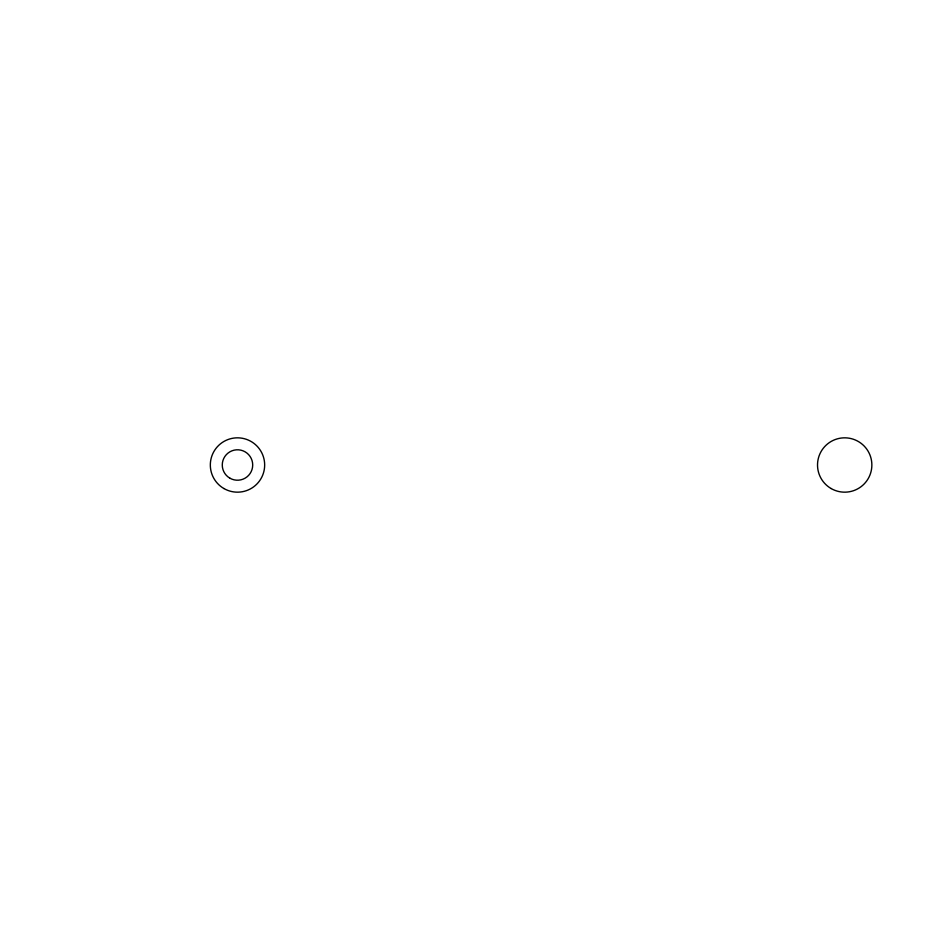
<?xml version="1.0" encoding="UTF-8"?>
<svg xmlns="http://www.w3.org/2000/svg" width="930" height="930" viewBox="0 0 930 930"><rect width="100%" height="100%" fill="white"/><g stroke="black" fill="none" stroke-linecap="round" stroke-linejoin="round"><path stroke-width="1.4" d="M223.898 488.529A27.179 27.179 0 0 0 264.666 465A27.179 27.179 0 0 0 223.898 441.471A27.179 27.179 0 0 0 223.898 488.529M229.884 478.183A15.217 15.217 0 0 0 252.704 465A15.217 15.217 0 0 0 229.884 451.817A15.217 15.217 0 0 0 229.884 478.183M831.106 488.529A27.168 27.168 0 0 0 871.863 465A27.168 27.168 0 0 0 831.106 441.471A27.168 27.168 0 0 0 831.106 488.529"/></g></svg>
